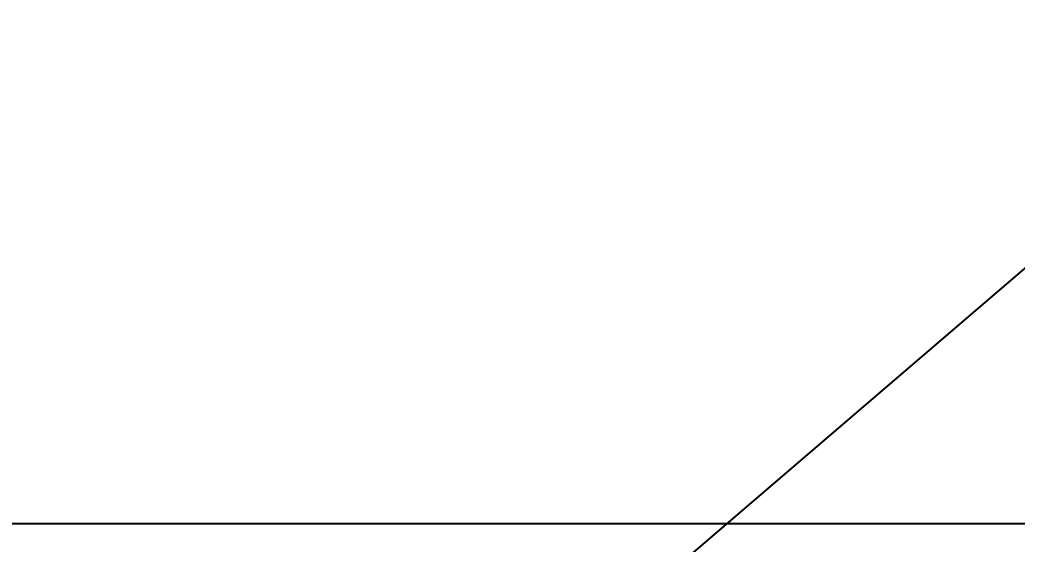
# Model space of a CAD drawing. Header units: metres. Extents: x 198 to 412, y -54 to 17.
# Drawn here: x 271.0579 to 271.3635, y -24.0838 to -23.9231 of the extents above; entities that cross this region are included whole.
import ezdxf
from ezdxf import colors
from ezdxf.entities.mleader import LeaderData, LeaderLine
from ezdxf.math import Vec2, Vec3

# ---------------------------------------------------------------- set-up
doc = ezdxf.new("R2010")
doc.units = ezdxf.units.M
doc.header["$LTSCALE"] = 10
doc.layers.add('01', color=1, linetype='Continuous')
doc.layers.add('A-TEXTOS', color=2, linetype='Continuous')
doc.styles.add('ARIAL', font='arial.ttf')

msp = doc.modelspace()

# ---------------------------------------------------------------- linework, layer by layer
at = {"layer": '01'}
msp.add_line((271.62403, -24.07767), (270.7266, -24.07767), dxfattribs=at)

# ---------------------------------------------------------------- leaders
at = {"layer": 'A-TEXTOS'}
ml = msp.add_multileader_mtext('Standard', dxfattribs=at)
ml.set_content('4', color=256, style='ARIAL')
ml.set_leader_properties(color=1)
ml.build(insert=Vec2(0, 0))
ml.multileader.update_dxf_attribs({"has_text_frame": 1, "arrow_head_size": 0.08, "scale": 0.02})
ctx = ml.context
ctx.base_point, ctx.scale, ctx.char_height, ctx.arrow_head_size, ctx.landing_gap_size, ctx.plane_origin = Vec3(274.04935, -23.96314), 0.02, 0.08, 0.08, 0.04, Vec3(272.22634, -23.96314)
notes = []
notes.append((ctx, [(0, (1, 1, 0), (271.40799, -23.96314), (1, 0), 2.64136, [(0, [(271.18507, -24.15428)], 0, [])])]))
ctx.mtext.insert, ctx.mtext.width, ctx.mtext.flow_direction = Vec3(274.08935, -23.92314), 0.0294679, 5
for ctx, leaders in notes:
    for number, flags, end, landing, length, lines in leaders:
        leader = LeaderData()
        leader.index, (leader.has_last_leader_line, leader.has_dogleg_vector, leader.attachment_direction) = number, flags
        leader.last_leader_point, leader.dogleg_vector, leader.dogleg_length = Vec3(end), Vec3(landing), length
        for number, points, colour, breaks in lines:
            line = LeaderLine()
            line.index, line.vertices, line.color, line.breaks = number, Vec3.list(points), colors.encode_raw_color(colour), breaks
            leader.lines.append(line)
        ctx.leaders.append(leader)

doc.saveas('drawing.dxf')
